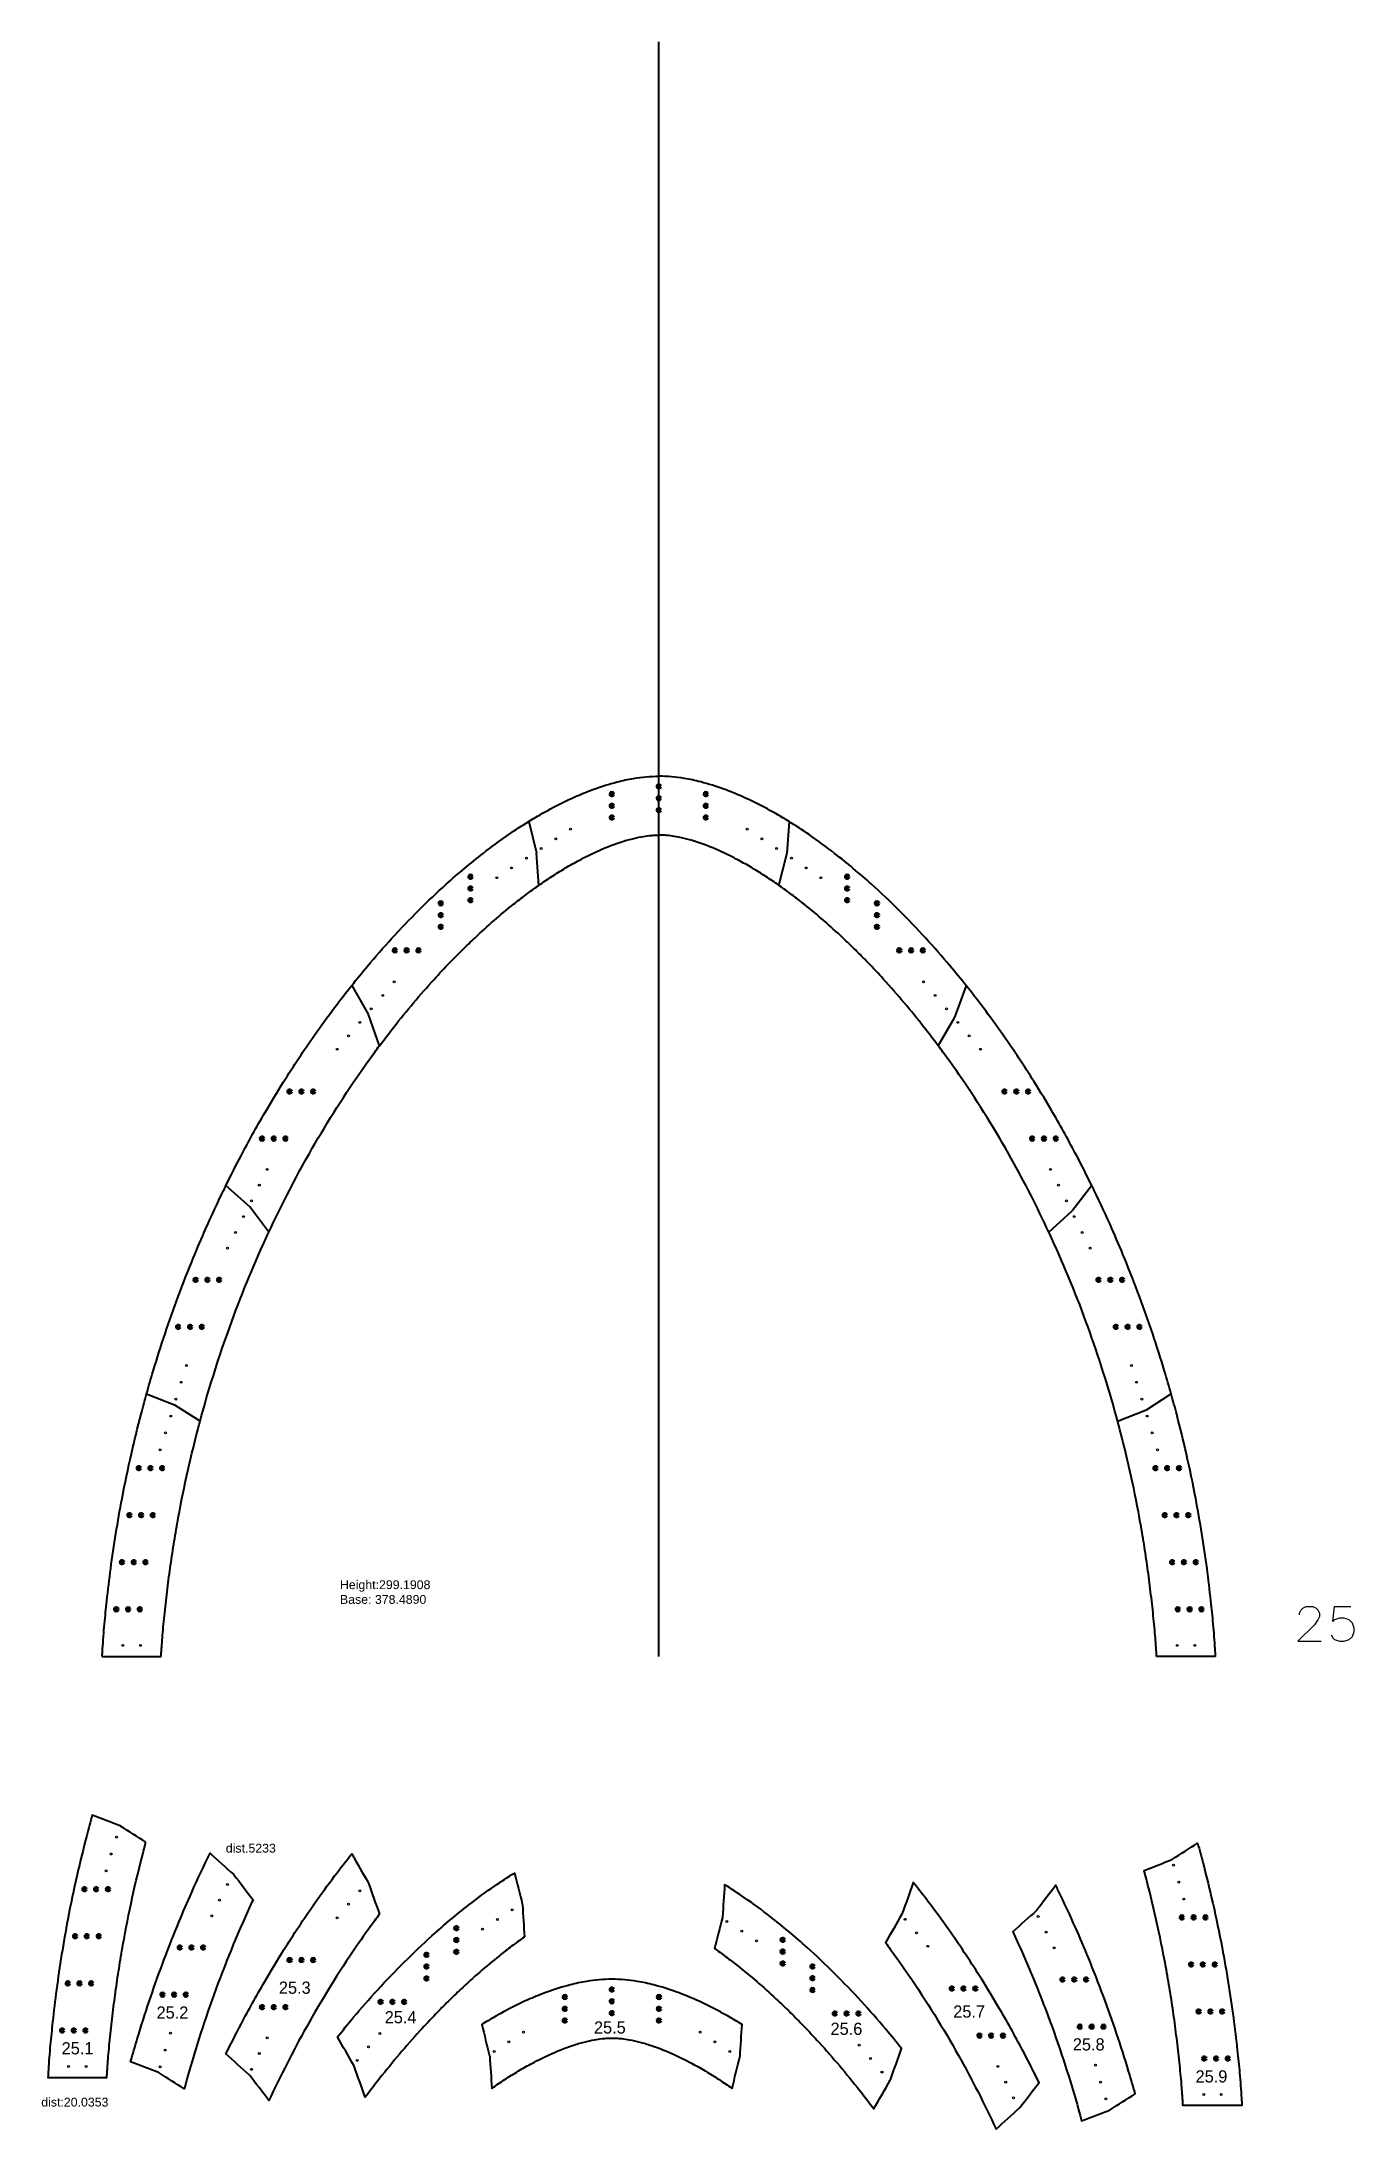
# Model space of a CAD drawing. Header units: inches. Extents: x 44 to 491, y 64 to 774.
import ezdxf

# ---------------------------------------------------------------- set-up
doc = ezdxf.new("R2010")
doc.units = ezdxf.units.IN
doc.header["$MEASUREMENT"] = 0
doc.header["$PDMODE"] = 32
doc.header["$PDSIZE"] = 1
for name, color, linetype, lineweight in [('Annotation', 7, 'Continuous', 9), ('Drilling', 3, 'Continuous', 13), ('Engrave', 4, 'Continuous', 50)]:
    doc.layers.add(name, color=color, linetype=linetype, lineweight=lineweight)
doc.styles.get("Standard").update_dxf_attribs({"font": 'Arial.ttf'})
doc.styles.add('Tw Cen MT', font='')
doc.styles.get('Tw Cen MT').set_extended_font_data('Tw Cen MT')

# ---------------------------------------------------------------- blocks, each defined once
blk = doc.blocks.new('*U187')
at = {"layer": 'Engrave'}
blk.add_point((0, 0), dxfattribs=at)
blk = doc.blocks.new('*U188')
at = {"layer": 'Engrave', "color": 0, "linetype": 'ByBlock', "lineweight": -2, "transparency": 16777216}
for p in [(0, 0), (4, 0), (8, 0)]:
    blk.add_blockref('*U187', p, dxfattribs=at)
blk = doc.blocks.new('*U189')
at = {"layer": 'Engrave'}
blk.add_point((0, 0), dxfattribs=at)
blk = doc.blocks.new('*U190')
at = {"layer": 'Engrave', "color": 0, "linetype": 'ByBlock', "lineweight": -2, "transparency": 16777216}
for p in [(0, 0), (4, 0), (8, 0)]:
    blk.add_blockref('*U189', p, dxfattribs=at)
blk = doc.blocks.new('*U191')
at = {"layer": 'Engrave'}
blk.add_point((0, 0), dxfattribs=at)
blk = doc.blocks.new('*U192')
at = {"layer": 'Engrave', "color": 0, "linetype": 'ByBlock', "lineweight": -2, "transparency": 16777216}
for p in [(0, 0), (4, 0), (8, 0)]:
    blk.add_blockref('*U191', p, dxfattribs=at)
blk = doc.blocks.new('*U193')
at = {"layer": 'Engrave'}
blk.add_point((0, 0), dxfattribs=at)
blk = doc.blocks.new('*U194')
at = {"layer": 'Engrave', "color": 0, "linetype": 'ByBlock', "lineweight": -2, "transparency": 16777216}
for p in [(0, 0), (4, 0), (8, 0)]:
    blk.add_blockref('*U193', p, dxfattribs=at)
blk = doc.blocks.new('*U195')
at = {"layer": 'Engrave'}
blk.add_point((0, 0), dxfattribs=at)
blk = doc.blocks.new('*U196')
at = {"layer": 'Engrave', "color": 0, "linetype": 'ByBlock', "lineweight": -2, "transparency": 16777216}
for p in [(0, 0), (4, 0), (8, 0)]:
    blk.add_blockref('*U195', p, dxfattribs=at)
blk = doc.blocks.new('*U197')
at = {"layer": 'Engrave'}
blk.add_point((0, 0), dxfattribs=at)
blk = doc.blocks.new('*U198')
at = {"layer": 'Engrave', "color": 0, "linetype": 'ByBlock', "lineweight": -2, "transparency": 16777216}
for p in [(0, 0), (4, 0), (8, 0)]:
    blk.add_blockref('*U197', p, dxfattribs=at)
blk = doc.blocks.new('*U199')
at = {"layer": 'Engrave'}
blk.add_point((0, 0), dxfattribs=at)
blk = doc.blocks.new('*U200')
at = {"layer": 'Engrave', "color": 0, "linetype": 'ByBlock', "lineweight": -2, "transparency": 16777216}
for p in [(0, 0), (4, 0), (8, 0)]:
    blk.add_blockref('*U199', p, dxfattribs=at)
blk = doc.blocks.new('*U201')
at = {"layer": 'Engrave'}
blk.add_point((0, 0), dxfattribs=at)
blk = doc.blocks.new('*U202')
at = {"layer": 'Engrave', "color": 0, "linetype": 'ByBlock', "lineweight": -2, "transparency": 16777216}
for p in [(0, 0), (4, 0), (8, 0)]:
    blk.add_blockref('*U201', p, dxfattribs=at)
blk = doc.blocks.new('*U203')
at = {"layer": 'Engrave'}
blk.add_point((0, 0), dxfattribs=at)
blk = doc.blocks.new('*U204')
at = {"layer": 'Engrave', "color": 0, "linetype": 'ByBlock', "lineweight": -2, "transparency": 16777216}
for p in [(0, 0), (4, 0), (8, 0)]:
    blk.add_blockref('*U203', p, dxfattribs=at)
blk = doc.blocks.new('*U205')
at = {"layer": 'Engrave'}
blk.add_point((0, 0), dxfattribs=at)
blk = doc.blocks.new('*U206')
at = {"layer": 'Engrave', "color": 0, "linetype": 'ByBlock', "lineweight": -2, "transparency": 16777216}
for p in [(0, 0), (4, 0), (8, 0)]:
    blk.add_blockref('*U205', p, dxfattribs=at)
blk = doc.blocks.new('*U207')
at = {"layer": 'Engrave'}
blk.add_point((0, 0), dxfattribs=at)
blk = doc.blocks.new('*U208')
at = {"layer": 'Engrave', "color": 0, "linetype": 'ByBlock', "lineweight": -2, "transparency": 16777216}
for p in [(0, 0), (4, 0), (8, 0)]:
    blk.add_blockref('*U207', p, dxfattribs=at)
blk = doc.blocks.new('*U209')
at = {"layer": 'Engrave'}
blk.add_point((0, 0), dxfattribs=at)
blk = doc.blocks.new('*U210')
at = {"layer": 'Engrave', "color": 0, "linetype": 'ByBlock', "lineweight": -2, "transparency": 16777216}
for p in [(0, 0), (4, 0), (8, 0)]:
    blk.add_blockref('*U209', p, dxfattribs=at)
blk = doc.blocks.new('*U211')
at = {"layer": 'Engrave'}
blk.add_point((0, 0), dxfattribs=at)
blk = doc.blocks.new('*U212')
at = {"layer": 'Engrave', "color": 0, "linetype": 'ByBlock', "lineweight": -2, "transparency": 16777216}
for p in [(0, 0), (4, 0), (8, 0)]:
    blk.add_blockref('*U211', p, dxfattribs=at)
blk = doc.blocks.new('*U213')
at = {"layer": 'Engrave'}
blk.add_point((0, 0), dxfattribs=at)
blk = doc.blocks.new('*U214')
at = {"layer": 'Engrave', "color": 0, "linetype": 'ByBlock', "lineweight": -2, "transparency": 16777216}
for p in [(0, 0), (4, 0), (8, 0)]:
    blk.add_blockref('*U213', p, dxfattribs=at)
blk = doc.blocks.new('*U215')
at = {"layer": 'Engrave'}
blk.add_point((0, 0), dxfattribs=at)
blk = doc.blocks.new('*U216')
at = {"layer": 'Engrave', "color": 0, "linetype": 'ByBlock', "lineweight": -2, "transparency": 16777216}
for p in [(0, 0), (4, 0), (8, 0)]:
    blk.add_blockref('*U215', p, dxfattribs=at)
blk = doc.blocks.new('*U217')
at = {"layer": 'Engrave'}
blk.add_point((0, 0), dxfattribs=at)
blk = doc.blocks.new('*U218')
at = {"layer": 'Engrave', "color": 0, "linetype": 'ByBlock', "lineweight": -2, "transparency": 16777216}
for p in [(0, 0), (4, 0), (8, 0)]:
    blk.add_blockref('*U217', p, dxfattribs=at)
blk = doc.blocks.new('*U219')
at = {"layer": 'Engrave'}
blk.add_point((0, 0), dxfattribs=at)
blk = doc.blocks.new('*U220')
at = {"layer": 'Engrave', "color": 0, "linetype": 'ByBlock', "lineweight": -2, "transparency": 16777216}
for p in [(0, 0), (4, 0), (8, 0)]:
    blk.add_blockref('*U219', p, dxfattribs=at)
blk = doc.blocks.new('*U221')
at = {"layer": 'Engrave'}
blk.add_point((0, 0), dxfattribs=at)
blk = doc.blocks.new('*U222')
at = {"layer": 'Engrave', "color": 0, "linetype": 'ByBlock', "lineweight": -2, "transparency": 16777216}
for p in [(0, 0), (4, 0), (8, 0)]:
    blk.add_blockref('*U221', p, dxfattribs=at)
blk = doc.blocks.new('*U223')
at = {"layer": 'Engrave'}
blk.add_point((0, 0), dxfattribs=at)
blk = doc.blocks.new('*U224')
at = {"layer": 'Engrave', "color": 0, "linetype": 'ByBlock', "lineweight": -2, "transparency": 16777216}
for p in [(0, 0), (4, 0), (8, 0)]:
    blk.add_blockref('*U223', p, dxfattribs=at)
blk = doc.blocks.new('*U225')
at = {"layer": 'Engrave'}
blk.add_point((0, 0), dxfattribs=at)
blk = doc.blocks.new('*U226')
at = {"layer": 'Engrave', "color": 0, "linetype": 'ByBlock', "lineweight": -2, "transparency": 16777216}
for p in [(0, 0), (4, 0), (8, 0)]:
    blk.add_blockref('*U225', p, dxfattribs=at)
blk = doc.blocks.new('*U227')
at = {"layer": 'Engrave'}
blk.add_point((0, 0), dxfattribs=at)
blk = doc.blocks.new('*U228')
at = {"layer": 'Engrave', "color": 0, "linetype": 'ByBlock', "lineweight": -2, "transparency": 16777216}
for p in [(0, 0), (4, 0), (8, 0)]:
    blk.add_blockref('*U227', p, dxfattribs=at)
blk = doc.blocks.new('*U229')
at = {"layer": 'Engrave'}
blk.add_point((0, 0), dxfattribs=at)
blk = doc.blocks.new('*U230')
at = {"layer": 'Engrave', "color": 0, "linetype": 'ByBlock', "lineweight": -2, "transparency": 16777216}
for p in [(0, 0), (4, 0), (8, 0)]:
    blk.add_blockref('*U229', p, dxfattribs=at)
blk = doc.blocks.new('*U231')
at = {"layer": 'Engrave'}
blk.add_point((0, 0), dxfattribs=at)
blk = doc.blocks.new('*U232')
at = {"layer": 'Engrave', "color": 0, "linetype": 'ByBlock', "lineweight": -2, "transparency": 16777216}
for p in [(0, 0), (4, 0), (8, 0)]:
    blk.add_blockref('*U231', p, dxfattribs=at)
blk = doc.blocks.new('*U233')
at = {"layer": 'Engrave'}
blk.add_point((0, 0), dxfattribs=at)
blk = doc.blocks.new('*U234')
at = {"layer": 'Engrave', "color": 0, "linetype": 'ByBlock', "lineweight": -2, "transparency": 16777216}
for p in [(0, 0), (4, 0), (8, 0)]:
    blk.add_blockref('*U233', p, dxfattribs=at)
blk = doc.blocks.new('*U235')
at = {"layer": 'Engrave'}
blk.add_point((0, 0), dxfattribs=at)
blk = doc.blocks.new('*U236')
at = {"layer": 'Engrave', "color": 0, "linetype": 'ByBlock', "lineweight": -2, "transparency": 16777216}
for p in [(0, 0), (4, 0), (8, 0)]:
    blk.add_blockref('*U235', p, dxfattribs=at)
blk = doc.blocks.new('*U237')
at = {"layer": 'Engrave'}
blk.add_point((0, 0), dxfattribs=at)
blk = doc.blocks.new('*U238')
at = {"layer": 'Engrave', "color": 0, "linetype": 'ByBlock', "lineweight": -2, "transparency": 16777216}
for p in [(0, 0), (4, 0), (8, 0)]:
    blk.add_blockref('*U237', p, dxfattribs=at)
blk = doc.blocks.new('*U239')
at = {"layer": 'Engrave'}
blk.add_point((0, 0), dxfattribs=at)
blk = doc.blocks.new('*U240')
at = {"layer": 'Engrave', "color": 0, "linetype": 'ByBlock', "lineweight": -2, "transparency": 16777216}
for p in [(0, 0), (4, 0), (8, 0)]:
    blk.add_blockref('*U239', p, dxfattribs=at)
blk = doc.blocks.new('*U241')
at = {"layer": 'Engrave'}
blk.add_point((0, 0), dxfattribs=at)
blk = doc.blocks.new('*U242')
at = {"layer": 'Engrave', "color": 0, "linetype": 'ByBlock', "lineweight": -2, "transparency": 16777216}
for p in [(0, 0), (4, 0), (8, 0)]:
    blk.add_blockref('*U241', p, dxfattribs=at)
blk = doc.blocks.new('*U243')
at = {"layer": 'Engrave'}
blk.add_point((0, 0), dxfattribs=at)
blk = doc.blocks.new('*U244')
at = {"layer": 'Engrave', "color": 0, "linetype": 'ByBlock', "lineweight": -2, "transparency": 16777216}
for p in [(0, 0), (4, 0), (8, 0)]:
    blk.add_blockref('*U243', p, dxfattribs=at)
blk = doc.blocks.new('*U245')
at = {"layer": 'Engrave'}
blk.add_point((0, 0), dxfattribs=at)
blk = doc.blocks.new('*U246')
at = {"layer": 'Engrave', "color": 0, "linetype": 'ByBlock', "lineweight": -2, "transparency": 16777216}
for p in [(0, 0), (4, 0), (8, 0)]:
    blk.add_blockref('*U245', p, dxfattribs=at)
blk = doc.blocks.new('*U247')
at = {"layer": 'Engrave'}
blk.add_point((0, 0), dxfattribs=at)
blk = doc.blocks.new('*U248')
at = {"layer": 'Engrave', "color": 0, "linetype": 'ByBlock', "lineweight": -2, "transparency": 16777216}
for p in [(0, 0), (4, 0), (8, 0)]:
    blk.add_blockref('*U247', p, dxfattribs=at)
blk = doc.blocks.new('*U249')
at = {"layer": 'Engrave'}
blk.add_point((0, 0), dxfattribs=at)
blk = doc.blocks.new('*U250')
at = {"layer": 'Engrave', "color": 0, "linetype": 'ByBlock', "lineweight": -2, "transparency": 16777216}
for p in [(0, 0), (4, 0), (8, 0)]:
    blk.add_blockref('*U249', p, dxfattribs=at)
blk = doc.blocks.new('*U251')
at = {"layer": 'Engrave'}
blk.add_point((0, 0), dxfattribs=at)
blk = doc.blocks.new('*U252')
at = {"layer": 'Engrave', "color": 0, "linetype": 'ByBlock', "lineweight": -2, "transparency": 16777216}
for p in [(0, 0), (4, 0), (8, 0)]:
    blk.add_blockref('*U251', p, dxfattribs=at)
blk = doc.blocks.new('*U253')
at = {"layer": 'Engrave'}
blk.add_point((0, 0), dxfattribs=at)
blk = doc.blocks.new('*U254')
at = {"layer": 'Engrave', "color": 0, "linetype": 'ByBlock', "lineweight": -2, "transparency": 16777216}
for p in [(0, 0), (4, 0), (8, 0)]:
    blk.add_blockref('*U253', p, dxfattribs=at)
blk = doc.blocks.new('*U255')
at = {"layer": 'Engrave'}
blk.add_point((0, 0), dxfattribs=at)
blk = doc.blocks.new('*U256')
at = {"layer": 'Engrave', "color": 0, "linetype": 'ByBlock', "lineweight": -2, "transparency": 16777216}
for p in [(0, 0), (4, 0), (8, 0)]:
    blk.add_blockref('*U255', p, dxfattribs=at)
blk = doc.blocks.new('*U257')
at = {"layer": 'Engrave'}
blk.add_point((0, 0), dxfattribs=at)
blk = doc.blocks.new('*U258')
at = {"layer": 'Engrave', "color": 0, "linetype": 'ByBlock', "lineweight": -2, "transparency": 16777216}
for p in [(0, 0), (4, 0), (8, 0)]:
    blk.add_blockref('*U257', p, dxfattribs=at)
blk = doc.blocks.new('*U259')
at = {"layer": 'Engrave'}
blk.add_point((0, 0), dxfattribs=at)
blk = doc.blocks.new('*U260')
at = {"layer": 'Engrave', "color": 0, "linetype": 'ByBlock', "lineweight": -2, "transparency": 16777216}
for p in [(0, 0), (4, 0), (8, 0)]:
    blk.add_blockref('*U259', p, dxfattribs=at)
blk = doc.blocks.new('*U261')
at = {"layer": 'Engrave'}
blk.add_point((0, 0), dxfattribs=at)
blk = doc.blocks.new('*U262')
at = {"layer": 'Engrave', "color": 0, "linetype": 'ByBlock', "lineweight": -2, "transparency": 16777216}
for p in [(0, 0), (4, 0), (8, 0)]:
    blk.add_blockref('*U261', p, dxfattribs=at)
blk = doc.blocks.new('*U263')
at = {"layer": 'Engrave'}
blk.add_point((0, 0), dxfattribs=at)
blk = doc.blocks.new('*U264')
at = {"layer": 'Engrave', "color": 0, "linetype": 'ByBlock', "lineweight": -2, "transparency": 16777216}
for p in [(0, 0), (4, 0), (8, 0)]:
    blk.add_blockref('*U263', p, dxfattribs=at)
blk = doc.blocks.new('*U265')
at = {"layer": 'Engrave'}
blk.add_point((0, 0), dxfattribs=at)
blk = doc.blocks.new('*U266')
at = {"layer": 'Engrave', "color": 0, "linetype": 'ByBlock', "lineweight": -2, "transparency": 16777216}
for p in [(0, 0), (4, 0), (8, 0)]:
    blk.add_blockref('*U265', p, dxfattribs=at)
blk = doc.blocks.new('*U267')
at = {"layer": 'Engrave'}
blk.add_point((0, 0), dxfattribs=at)
blk = doc.blocks.new('*U268')
at = {"layer": 'Engrave', "color": 0, "linetype": 'ByBlock', "lineweight": -2, "transparency": 16777216}
for p in [(0, 0), (4, 0), (8, 0)]:
    blk.add_blockref('*U267', p, dxfattribs=at)
blk = doc.blocks.new('*U269')
at = {"layer": 'Engrave'}
blk.add_point((0, 0), dxfattribs=at)
blk = doc.blocks.new('*U270')
at = {"layer": 'Engrave', "color": 0, "linetype": 'ByBlock', "lineweight": -2, "transparency": 16777216}
for p in [(0, 0), (4, 0), (8, 0)]:
    blk.add_blockref('*U269', p, dxfattribs=at)
blk = doc.blocks.new('*U271')
at = {"layer": 'Engrave'}
blk.add_point((0, 0), dxfattribs=at)
blk = doc.blocks.new('*U272')
at = {"layer": 'Engrave', "color": 0, "linetype": 'ByBlock', "lineweight": -2, "transparency": 16777216}
for p in [(0, 0), (4, 0), (8, 0)]:
    blk.add_blockref('*U271', p, dxfattribs=at)
blk = doc.blocks.new('*U273')
at = {"layer": 'Engrave'}
blk.add_point((0, 0), dxfattribs=at)
blk = doc.blocks.new('*U274')
at = {"layer": 'Engrave', "color": 0, "linetype": 'ByBlock', "lineweight": -2, "transparency": 16777216}
for p in [(0, 0), (4, 0), (8, 0)]:
    blk.add_blockref('*U273', p, dxfattribs=at)
blk = doc.blocks.new('*U275')
at = {"layer": 'Engrave'}
blk.add_point((0, 0), dxfattribs=at)
blk = doc.blocks.new('*U276')
at = {"layer": 'Engrave', "color": 0, "linetype": 'ByBlock', "lineweight": -2, "transparency": 16777216}
for p in [(0, 0), (4, 0), (8, 0)]:
    blk.add_blockref('*U275', p, dxfattribs=at)
blk = doc.blocks.new('*U277')
at = {"layer": 'Engrave'}
blk.add_point((0, 0), dxfattribs=at)
blk = doc.blocks.new('*U278')
at = {"layer": 'Engrave', "color": 0, "linetype": 'ByBlock', "lineweight": -2, "transparency": 16777216}
for p in [(0, 0), (4, 0), (8, 0)]:
    blk.add_blockref('*U277', p, dxfattribs=at)
blk = doc.blocks.new('*U279')
at = {"layer": 'Engrave'}
blk.add_point((0, 0), dxfattribs=at)
blk = doc.blocks.new('*U280')
at = {"layer": 'Engrave', "color": 0, "linetype": 'ByBlock', "lineweight": -2, "transparency": 16777216}
for p in [(0, 0), (4, 0), (8, 0)]:
    blk.add_blockref('*U279', p, dxfattribs=at)
blk = doc.blocks.new('*U281')
at = {"layer": 'Engrave'}
blk.add_point((0, 0), dxfattribs=at)
blk = doc.blocks.new('*U282')
at = {"layer": 'Engrave', "color": 0, "linetype": 'ByBlock', "lineweight": -2, "transparency": 16777216}
for p in [(0, 0), (4, 0), (8, 0)]:
    blk.add_blockref('*U281', p, dxfattribs=at)
blk = doc.blocks.new('*U283')
at = {"layer": 'Engrave'}
blk.add_point((0, 0), dxfattribs=at)
blk = doc.blocks.new('*U284')
at = {"layer": 'Engrave', "color": 0, "linetype": 'ByBlock', "lineweight": -2, "transparency": 16777216}
for p in [(0, 0), (4, 0), (8, 0)]:
    blk.add_blockref('*U283', p, dxfattribs=at)
blk = doc.blocks.new('*U285')
at = {"layer": 'Engrave'}
blk.add_point((0, 0), dxfattribs=at)
blk = doc.blocks.new('*U286')
at = {"layer": 'Engrave', "color": 0, "linetype": 'ByBlock', "lineweight": -2, "transparency": 16777216}
for p in [(0, 0), (4, 0), (8, 0)]:
    blk.add_blockref('*U285', p, dxfattribs=at)

msp = doc.modelspace()

# ---------------------------------------------------------------- linework, layer by layer
for p, q in [((254.24, 225.18), (254.24, 774.05)), ((209.98, 508.98), (212.66, 498.38)), ((298.5, 508.98), (297.78, 498.06)), ((212.66, 498.38), (212.69, 498.2)), ((213.41, 487.28), (212.69, 498.2)), ((295.07, 487.28), (297.75, 497.88)), ((297.75, 497.88), (297.78, 498.06)), ((149.83, 453.25), (155.41, 443.5)), ((358.66, 453.25), (354.88, 442.67)), ((155.49, 443.34), (155.41, 443.5)), ((159.27, 432.76), (155.49, 443.34)), ((349.21, 432.76), (354.8, 442.5)), ((354.8, 442.5), (354.88, 442.67)), ((107.07, 385.24), (115.04, 378.08)), ((401.41, 385.24), (394.9, 376.73)), ((115.04, 378.08), (115.17, 377.94)), ((121.68, 369.43), (115.17, 377.94)), ((386.8, 369.43), (394.78, 376.59)), ((394.78, 376.59), (394.9, 376.73)), ((80.08, 314.38), (89.55, 310.68)), ((428.4, 314.38), (419.84, 308.91)), ((89.55, 310.68), (89.72, 310.59)), ((98.28, 305.11), (89.72, 310.59)), ((410.2, 305.11), (419.66, 308.82)), ((419.66, 308.82), (419.84, 308.91)), ((65, 225.18), (85.03, 225.18)), ((443.48, 225.18), (423.45, 225.18))]:
    msp.add_line(p, q)
for points, knots in [([(209.98, 508.98), (210.69, 509.42), (215.98, 512.63), (223.31, 516.5), (232.76, 520.31), (239.18, 522.34), (245.15, 523.61), (249.91, 524.23), (252.79, 524.36), (254.24, 524.37)], [519.91667, 519.91667, 519.91667, 519.91667, 523.873694, 549.246487, 559.034029, 572.062152, 581.090749, 587.900003, 594.748151, 594.748151, 594.748151, 594.748151]), ([(298.5, 508.98), (297.79, 509.42), (292.5, 512.63), (285.17, 516.5), (275.72, 520.31), (269.3, 522.34), (263.33, 523.61), (258.57, 524.23), (255.69, 524.36), (254.24, 524.37)], [519.91667, 519.91667, 519.91667, 519.91667, 523.873694, 549.246487, 559.034029, 572.062152, 581.090749, 587.900003, 594.748151, 594.748151, 594.748151, 594.748151]), ([(149.83, 453.25), (151.59, 455.46), (156.05, 460.89), (163.57, 469.51), (172.49, 478.8), (182.74, 488.56), (192.95, 497.12), (202.41, 504.1), (207.68, 507.55), (209.98, 508.98)], [389.903449, 389.903449, 389.903449, 389.903449, 403.301109, 423.177635, 444.067615, 464.266937, 490.120354, 507.113354, 519.91667, 519.91667, 519.91667, 519.91667]), ([(213.41, 487.28), (214.88, 488.31), (216.35, 489.31), (219.37, 491.28), (220.93, 492.25), (224.07, 494.11), (225.64, 495), (229.11, 496.87), (231.01, 497.82), (235.57, 499.91), (238.24, 500.98), (242.17, 502.29), (243.48, 502.68), (245.99, 503.33), (247.18, 503.59), (249.22, 503.96), (250.08, 504.08), (251.51, 504.24), (252.09, 504.29), (253.19, 504.35), (253.72, 504.36), (254.24, 504.37)], [504.654717, 504.654717, 504.654717, 504.654717, 514.217583, 514.217583, 524.148331, 524.148331, 534.07908, 534.07908, 546.096146, 546.096146, 562.98018, 562.98018, 571.644046, 571.644046, 579.782203, 579.782203, 586.012206, 586.012206, 590.505047, 590.505047, 594.667266, 594.667266, 594.667266, 594.667266]), ([(295.07, 487.28), (293.6, 488.31), (292.13, 489.31), (289.11, 491.28), (287.55, 492.25), (284.41, 494.11), (282.84, 495), (279.37, 496.87), (277.47, 497.82), (272.91, 499.91), (270.24, 500.98), (266.31, 502.29), (265, 502.68), (262.49, 503.33), (261.3, 503.59), (259.26, 503.96), (258.4, 504.08), (256.97, 504.24), (256.39, 504.29), (255.29, 504.35), (254.76, 504.36), (254.24, 504.37)], [504.654717, 504.654717, 504.654717, 504.654717, 514.217583, 514.217583, 524.148331, 524.148331, 534.07908, 534.07908, 546.096146, 546.096146, 562.98018, 562.98018, 571.644046, 571.644046, 579.782203, 579.782203, 586.012206, 586.012206, 590.505047, 590.505047, 594.667266, 594.667266, 594.667266, 594.667266]), ([(358.66, 453.25), (356.89, 455.46), (352.43, 460.89), (344.91, 469.51), (335.99, 478.8), (325.74, 488.56), (315.53, 497.12), (306.07, 504.1), (300.8, 507.55), (298.5, 508.98)], [389.903449, 389.903449, 389.903449, 389.903449, 403.301109, 423.177635, 444.067615, 464.266937, 490.120354, 507.113354, 519.91667, 519.91667, 519.91667, 519.91667]), ([(159.27, 432.76), (160.86, 434.89), (162.48, 437), (166.32, 441.88), (168.57, 444.64), (173.15, 450.07), (175.48, 452.73), (179.6, 457.26), (181.4, 459.18), (184.62, 462.5), (186.03, 463.93), (188.87, 466.74), (190.3, 468.12), (193.87, 471.48), (196.01, 473.42), (200.38, 477.21), (202.6, 479.06), (206.24, 481.96), (207.63, 483.04), (210.43, 485.15), (211.84, 486.17), (213.3, 487.21), (213.36, 487.25), (213.41, 487.28)], [372.919995, 372.919995, 372.919995, 372.919995, 386.314517, 386.314517, 404.209422, 404.209422, 422.104327, 422.104327, 435.49629, 435.49629, 445.678235, 445.678235, 455.86018, 455.86018, 470.866106, 470.866106, 485.872031, 485.872031, 495.079433, 495.079433, 504.286835, 504.286835, 504.654717, 504.654717, 504.654717, 504.654717]), ([(349.21, 432.76), (347.62, 434.89), (346, 437), (342.16, 441.88), (339.91, 444.64), (335.33, 450.07), (333, 452.73), (328.88, 457.26), (327.08, 459.18), (323.86, 462.5), (322.45, 463.93), (319.61, 466.74), (318.18, 468.12), (314.61, 471.48), (312.47, 473.42), (308.1, 477.21), (305.88, 479.06), (302.24, 481.96), (300.85, 483.04), (298.05, 485.15), (296.65, 486.17), (295.18, 487.21), (295.12, 487.25), (295.07, 487.28)], [372.919995, 372.919995, 372.919995, 372.919995, 386.314517, 386.314517, 404.209422, 404.209422, 422.104327, 422.104327, 435.49629, 435.49629, 445.678235, 445.678235, 455.86018, 455.86018, 470.866106, 470.866106, 485.872031, 485.872031, 495.079433, 495.079433, 504.286835, 504.286835, 504.654717, 504.654717, 504.654717, 504.654717]), ([(107.07, 385.24), (108.73, 388.62), (112.95, 396.94), (119.47, 408.72), (127.76, 422.43), (135.68, 434.39), (143.54, 445.21), (147.85, 450.78), (149.83, 453.25)], [262.879811, 262.879811, 262.879811, 262.879811, 280.727321, 307.027371, 326.609429, 356.571179, 374.940267, 389.903449, 389.903449, 389.903449, 389.903449]), ([(401.41, 385.24), (399.75, 388.62), (395.53, 396.94), (389.01, 408.72), (380.72, 422.43), (372.8, 434.39), (364.94, 445.21), (360.63, 450.78), (358.66, 453.25)], [262.879811, 262.879811, 262.879811, 262.879811, 280.727321, 307.027371, 326.609429, 356.571179, 374.940267, 389.903449, 389.903449, 389.903449, 389.903449]), ([(121.68, 369.43), (125.63, 377.91), (129.88, 386.23), (139.71, 403.81), (145.4, 413), (153.5, 424.82), (155.57, 427.74), (158.2, 431.33), (158.73, 432.04), (159.27, 432.76)], [250.00555, 250.00555, 250.00555, 250.00555, 296.563949, 296.563949, 350.524707, 350.524707, 368.419612, 368.419612, 372.919995, 372.919995, 372.919995, 372.919995]), ([(386.8, 369.43), (382.86, 377.91), (378.6, 386.23), (368.77, 403.81), (363.09, 413), (354.98, 424.82), (352.91, 427.74), (350.28, 431.33), (349.75, 432.04), (349.21, 432.76)], [250.00555, 250.00555, 250.00555, 250.00555, 296.563949, 296.563949, 350.524707, 350.524707, 368.419612, 368.419612, 372.919995, 372.919995, 372.919995, 372.919995]), ([(80.08, 314.38), (80.81, 316.96), (82.8, 323.82), (86.32, 334.89), (90.86, 347.73), (95.53, 359.66), (100.64, 371.66), (104.43, 379.84), (106.78, 384.66), (107.07, 385.24)], [143.055876, 143.055876, 143.055876, 143.055876, 155.730949, 176.842383, 198.093082, 220.183946, 237.501073, 259.831389, 262.879811, 262.879811, 262.879811, 262.879811]), ([(428.4, 314.38), (427.67, 316.96), (425.68, 323.82), (422.16, 334.89), (417.62, 347.73), (412.95, 359.66), (407.84, 371.66), (404.05, 379.84), (401.7, 384.66), (401.41, 385.24)], [143.055876, 143.055876, 143.055876, 143.055876, 155.730949, 176.842383, 198.093082, 220.183946, 237.501073, 259.831389, 262.879811, 262.879811, 262.879811, 262.879811]), ([(98.28, 305.11), (101.01, 315.27), (104.14, 325.31), (111.3, 345.43), (115.35, 355.5), (120.43, 366.74), (121.05, 368.09), (121.68, 369.43)], [136.402473, 136.402473, 136.402473, 136.402473, 188.642435, 188.642435, 242.603192, 242.603192, 250.00555, 250.00555, 250.00555, 250.00555]), ([(410.2, 305.11), (407.47, 315.27), (404.34, 325.31), (397.18, 345.43), (393.13, 355.5), (388.05, 366.74), (387.43, 368.09), (386.8, 369.43)], [136.402473, 136.402473, 136.402473, 136.402473, 188.642435, 188.642435, 242.603192, 242.603192, 250.00555, 250.00555, 250.00555, 250.00555]), ([(65, 225.18), (65.05, 226.02), (65.26, 229.7), (65.74, 235.99), (66.68, 245.1), (67.89, 255.35), (69.61, 266.98), (71.89, 280), (74.72, 293.52), (77.61, 305.33), (79.44, 312.09), (80.08, 314.38)], [0, 0, 0, 0, 3.985171, 17.493888, 29.854431, 47.358353, 66.354137, 85.498663, 109.918557, 131.753515, 143.055876, 143.055876, 143.055876, 143.055876]), ([(443.48, 225.18), (443.44, 226.02), (443.22, 229.7), (442.74, 235.99), (441.8, 245.1), (440.59, 255.35), (438.87, 266.98), (436.59, 280), (433.76, 293.52), (430.87, 305.33), (429.04, 312.09), (428.4, 314.38)], [0, 0, 0, 0, 3.985171, 17.493888, 29.854431, 47.358353, 66.354137, 85.498663, 109.918557, 131.753515, 143.055876, 143.055876, 143.055876, 143.055876]), ([(85.03, 225.18), (85.05, 225.43), (85.06, 225.69), (85.11, 226.48), (85.14, 227), (85.21, 228.06), (85.25, 228.58), (85.36, 230.16), (85.44, 231.21), (85.63, 233.53), (85.75, 234.8), (85.99, 237.36), (86.12, 238.66), (86.41, 241.32), (86.56, 242.7), (86.87, 245.43), (87.03, 246.79), (87.52, 250.86), (87.88, 253.54), (88.64, 258.91), (89.05, 261.59), (89.92, 266.96), (90.39, 269.64), (91.85, 277.66), (92.93, 282.99), (95.31, 293.59), (96.61, 298.86), (98.1, 304.44), (98.19, 304.78), (98.28, 305.11)], [1.892362, 1.892362, 1.892362, 1.892362, 3.147237, 3.147237, 5.809906, 5.809906, 8.472575, 8.472575, 13.797912, 13.797912, 20.279037, 20.279037, 26.760163, 26.760163, 33.505257, 33.505257, 40.250352, 40.250352, 53.740541, 53.740541, 67.230731, 67.230731, 80.72092, 80.72092, 107.701299, 107.701299, 134.681677, 134.681677, 136.402473, 136.402473, 136.402473, 136.402473]), ([(423.45, 225.18), (423.43, 225.43), (423.42, 225.69), (423.37, 226.48), (423.34, 227), (423.27, 228.06), (423.23, 228.58), (423.12, 230.16), (423.04, 231.21), (422.85, 233.53), (422.73, 234.8), (422.49, 237.36), (422.36, 238.66), (422.07, 241.32), (421.92, 242.7), (421.61, 245.43), (421.45, 246.79), (420.96, 250.86), (420.61, 253.54), (419.84, 258.91), (419.43, 261.59), (418.56, 266.96), (418.1, 269.64), (416.63, 277.66), (415.55, 282.99), (413.17, 293.59), (411.87, 298.86), (410.38, 304.44), (410.29, 304.78), (410.2, 305.11)], [1.892362, 1.892362, 1.892362, 1.892362, 3.147237, 3.147237, 5.809906, 5.809906, 8.472575, 8.472575, 13.797912, 13.797912, 20.279037, 20.279037, 26.760163, 26.760163, 33.505257, 33.505257, 40.250352, 40.250352, 53.740541, 53.740541, 67.230731, 67.230731, 80.72092, 80.72092, 107.701299, 107.701299, 134.681677, 134.681677, 136.402473, 136.402473, 136.402473, 136.402473]), ([(79.84, 161.97), (79.74, 161.63), (79.66, 161.3), (78.17, 155.72), (76.87, 150.44), (74.49, 139.84), (73.41, 134.51), (71.94, 126.49), (71.48, 123.82), (70.61, 118.45), (70.2, 115.76), (69.43, 110.39), (69.08, 107.71), (68.59, 103.65), (68.43, 102.28), (68.12, 99.55), (67.96, 98.17), (67.68, 95.51), (67.55, 94.21), (67.3, 91.65), (67.19, 90.39), (67, 88.07), (66.92, 87.02), (66.81, 85.44), (66.77, 84.91), (66.7, 83.85), (66.67, 83.33), (66.62, 82.54), (66.6, 82.29), (66.59, 82.03), (59.91, 82.03), (53.23, 82.03), (46.55, 82.03), (46.6, 82.87), (46.82, 86.56), (47.29, 92.84), (48.24, 101.96), (49.45, 112.21), (51.17, 123.83), (53.45, 136.85), (56.27, 150.37), (59.17, 162.18), (61, 168.94), (61.64, 171.24), (64.8, 170), (67.95, 168.77), (71.1, 167.53), (71.16, 167.5), (71.22, 167.47), (71.28, 167.44), (74.13, 165.62), (76.98, 163.79), (79.84, 161.97)], [0, 0, 0, 0, 1.720796, 1.720796, 28.701175, 28.701175, 55.681553, 55.681553, 69.171743, 69.171743, 82.661932, 82.661932, 96.152121, 96.152121, 102.897216, 102.897216, 109.642311, 109.642311, 116.123436, 116.123436, 122.604562, 122.604562, 127.929899, 127.929899, 130.592567, 130.592567, 133.255236, 133.255236, 134.510111, 134.510111, 134.510111, 135.510111, 135.510111, 135.510111, 139.495282, 153.003999, 165.364542, 182.868464, 201.864248, 221.008774, 245.428668, 267.263626, 278.565987, 278.565987, 278.565987, 279.565987, 279.565987, 279.565987, 280.565987, 280.565987, 280.565987, 281.565987, 281.565987, 281.565987, 281.565987]), ([(84.14, 83.7), (84.2, 83.67), (84.26, 83.64), (84.32, 83.61), (87.17, 81.78), (90.02, 79.96), (92.88, 78.13), (95.61, 88.28), (98.74, 98.32), (105.9, 118.45), (109.95, 128.52), (115.03, 139.75), (115.65, 141.1), (116.28, 142.45), (114.11, 145.29), (111.94, 148.12), (109.77, 150.96), (109.72, 151), (109.68, 151.05), (109.64, 151.1), (106.98, 153.48), (104.32, 155.87), (101.67, 158.25), (101.38, 157.68), (99.03, 152.86), (95.24, 144.67), (90.13, 132.68), (85.46, 120.75), (80.92, 107.91), (77.4, 96.83), (75.41, 89.98), (74.68, 87.4), (77.84, 86.17), (80.99, 84.93), (84.14, 83.7)], [0, 0, 0, 0, 1, 1, 1, 2, 2, 2, 54.239961, 54.239961, 108.200719, 108.200719, 115.603077, 115.603077, 115.603077, 116.603077, 116.603077, 116.603077, 117.603077, 117.603077, 117.603077, 118.603077, 118.603077, 118.603077, 121.651498, 143.981815, 161.298942, 183.389806, 204.640504, 225.751939, 238.427012, 238.427012, 238.427012, 239.427012, 239.427012, 239.427012, 239.427012]), ([(115.17, 82.73), (117.34, 79.89), (119.51, 77.06), (121.68, 74.22), (125.63, 82.69), (129.88, 91.02), (139.71, 108.6), (145.4, 117.78), (153.5, 129.61), (155.57, 132.52), (158.2, 136.11), (158.73, 136.83), (159.27, 137.55), (158.01, 141.07), (156.75, 144.6), (155.49, 148.12), (155.46, 148.18), (155.44, 148.23), (155.41, 148.29), (153.55, 151.53), (151.69, 154.78), (149.83, 158.03), (147.85, 155.56), (143.54, 150), (135.68, 139.18), (127.76, 127.21), (119.47, 113.5), (112.95, 101.72), (108.73, 93.41), (107.07, 90.02), (109.73, 87.64), (112.38, 85.25), (115.04, 82.87), (115.08, 82.82), (115.12, 82.77), (115.17, 82.73)], [0, 0, 0, 0, 1, 1, 1, 47.5584, 47.5584, 101.519157, 101.519157, 119.414062, 119.414062, 123.914445, 123.914445, 123.914445, 124.914445, 124.914445, 124.914445, 125.914445, 125.914445, 125.914445, 126.914445, 126.914445, 126.914445, 141.877627, 160.246714, 190.208465, 209.790522, 236.090573, 253.938083, 253.938083, 253.938083, 254.938083, 254.938083, 254.938083, 255.938083, 255.938083, 255.938083, 255.938083]), ([(419.18, 152.4), (419.27, 152.06), (419.36, 151.73), (420.85, 146.15), (422.14, 140.87), (424.52, 130.27), (425.61, 124.95), (427.07, 116.93), (427.53, 114.25), (428.41, 108.88), (428.82, 106.19), (429.58, 100.82), (429.93, 98.14), (430.43, 94.08), (430.59, 92.72), (430.9, 89.98), (431.05, 88.61), (431.33, 85.94), (431.47, 84.65), (431.71, 82.08), (431.82, 80.82), (432.01, 78.5), (432.09, 77.45), (432.21, 75.87), (432.24, 75.34), (432.31, 74.28), (432.35, 73.76), (432.4, 72.97), (432.41, 72.72), (432.43, 72.46), (439.1, 72.46), (445.78, 72.46), (452.46, 72.46), (452.41, 73.3), (452.19, 76.99), (451.72, 83.28), (450.78, 92.39), (449.56, 102.64), (447.85, 114.27), (445.57, 127.28), (442.74, 140.81), (439.85, 152.61), (438.02, 159.37), (437.37, 161.67), (434.52, 159.84), (431.67, 158.02), (428.82, 156.19), (428.76, 156.16), (428.7, 156.13), (428.64, 156.1), (425.49, 154.87), (422.33, 153.63), (419.18, 152.4)], [0, 0, 0, 0, 1.720796, 1.720796, 28.701175, 28.701175, 55.681553, 55.681553, 69.171743, 69.171743, 82.661932, 82.661932, 96.152121, 96.152121, 102.897216, 102.897216, 109.642311, 109.642311, 116.123436, 116.123436, 122.604562, 122.604562, 127.929899, 127.929899, 130.592567, 130.592567, 133.255236, 133.255236, 134.510111, 134.510111, 134.510111, 135.510111, 135.510111, 135.510111, 139.495282, 153.003999, 165.364542, 182.868464, 201.864248, 221.008774, 245.428668, 267.263626, 278.565987, 278.565987, 278.565987, 279.565987, 279.565987, 279.565987, 280.565987, 280.565987, 280.565987, 281.565987, 281.565987, 281.565987, 281.565987]), ([(150.65, 85.89), (151.91, 82.37), (153.17, 78.84), (154.43, 75.31), (156.02, 77.45), (157.64, 79.55), (161.48, 84.43), (163.73, 87.19), (168.31, 92.62), (170.64, 95.28), (174.76, 99.82), (176.56, 101.73), (179.78, 105.06), (181.19, 106.48), (184.03, 109.29), (185.46, 110.67), (189.03, 114.03), (191.17, 115.98), (195.54, 119.77), (197.76, 121.62), (201.4, 124.51), (202.79, 125.6), (205.59, 127.7), (206.99, 128.73), (208.46, 129.76), (208.52, 129.8), (208.57, 129.84), (208.33, 133.48), (208.09, 137.11), (207.85, 140.75), (207.84, 140.81), (207.83, 140.87), (207.82, 140.93), (206.93, 144.46), (206.03, 148), (205.14, 151.53), (202.84, 150.11), (197.57, 146.66), (188.11, 139.68), (177.9, 131.11), (167.65, 121.36), (158.73, 112.07), (151.21, 103.45), (146.75, 98.01), (144.98, 95.8), (146.85, 92.55), (148.71, 89.3), (150.57, 86.05), (150.6, 86), (150.62, 85.95), (150.65, 85.89)], [0, 0, 0, 0, 1, 1, 1, 14.394522, 14.394522, 32.289427, 32.289427, 50.184332, 50.184332, 63.576295, 63.576295, 73.758241, 73.758241, 83.940186, 83.940186, 98.946111, 98.946111, 113.952036, 113.952036, 123.159438, 123.159438, 132.36684, 132.36684, 132.734722, 132.734722, 132.734722, 133.734722, 133.734722, 133.734722, 134.734722, 134.734722, 134.734722, 135.734722, 135.734722, 135.734722, 148.538038, 165.531039, 191.384456, 211.583778, 232.473757, 252.350284, 265.747944, 265.747944, 265.747944, 266.747944, 266.747944, 266.747944, 267.747944, 267.747944, 267.747944, 267.747944]), ([(336.88, 137.58), (336.9, 137.63), (336.92, 137.69), (336.95, 137.74), (338.21, 141.27), (339.47, 144.79), (340.73, 148.32), (342.7, 145.85), (347.02, 140.29), (354.87, 129.47), (362.8, 117.5), (371.08, 103.79), (377.6, 92.01), (381.83, 83.7), (383.49, 80.31), (381.32, 77.48), (379.15, 74.64), (376.98, 71.8), (376.93, 71.76), (376.89, 71.71), (376.85, 71.67), (374.19, 69.28), (371.54, 66.89), (368.88, 64.51), (364.93, 72.98), (360.68, 81.31), (350.84, 98.88), (345.16, 108.07), (337.05, 119.9), (334.99, 122.81), (332.35, 126.4), (331.82, 127.12), (331.29, 127.83), (333.15, 131.08), (335.01, 134.33), (336.88, 137.58)], [0, 0, 0, 0, 1, 1, 1, 2, 2, 2, 16.963182, 35.33227, 65.29402, 84.876078, 111.176128, 129.023638, 129.023638, 129.023638, 130.023638, 130.023638, 130.023638, 131.023638, 131.023638, 131.023638, 132.023638, 132.023638, 132.023638, 178.582037, 178.582037, 232.542795, 232.542795, 250.4377, 250.4377, 254.938083, 254.938083, 254.938083, 255.938083, 255.938083, 255.938083, 255.938083]), ([(275.85, 136.47), (275.86, 136.53), (275.87, 136.59), (275.88, 136.65), (276.12, 140.29), (276.36, 143.93), (276.6, 147.56), (278.9, 146.14), (284.16, 142.69), (293.63, 135.71), (303.84, 127.15), (314.08, 117.39), (323, 108.1), (330.53, 99.48), (334.98, 94.05), (336.75, 91.83), (335.49, 88.31), (334.23, 84.78), (332.97, 81.25), (332.94, 81.2), (332.92, 81.15), (332.89, 81.09), (331.03, 77.85), (329.17, 74.6), (327.3, 71.35), (325.71, 73.48), (324.1, 75.59), (320.25, 80.47), (318, 83.23), (313.42, 88.66), (311.1, 91.32), (306.97, 95.85), (305.17, 97.76), (301.96, 101.09), (300.55, 102.51), (297.7, 105.33), (296.27, 106.71), (292.7, 110.07), (290.56, 112.01), (286.19, 115.8), (283.97, 117.65), (280.34, 120.55), (278.94, 121.63), (276.14, 123.74), (274.74, 124.76), (273.27, 125.79), (273.22, 125.83), (273.16, 125.87), (274.06, 129.41), (274.95, 132.94), (275.85, 136.47)], [0, 0, 0, 0, 1, 1, 1, 2, 2, 2, 14.803316, 31.796316, 57.649734, 77.849055, 98.739035, 118.615561, 132.013222, 132.013222, 132.013222, 133.013222, 133.013222, 133.013222, 134.013222, 134.013222, 134.013222, 135.013222, 135.013222, 135.013222, 148.407744, 148.407744, 166.302649, 166.302649, 184.197554, 184.197554, 197.589517, 197.589517, 207.771462, 207.771462, 217.953407, 217.953407, 232.959333, 232.959333, 247.965258, 247.965258, 257.17266, 257.17266, 266.380061, 266.380061, 266.747944, 266.747944, 266.747944, 267.747944, 267.747944, 267.747944, 267.747944]), ([(382.53, 138.72), (382.58, 138.76), (382.62, 138.81), (382.66, 138.86), (384.83, 141.69), (387, 144.53), (389.17, 147.37), (389.45, 146.79), (391.8, 141.97), (395.59, 133.79), (400.71, 121.79), (405.38, 109.86), (409.92, 97.02), (413.44, 85.94), (415.43, 79.09), (416.15, 76.51), (413.3, 74.69), (410.45, 72.86), (407.6, 71.03), (407.54, 71), (407.48, 70.97), (407.42, 70.94), (404.27, 69.71), (401.11, 68.48), (397.96, 67.24), (395.22, 77.39), (392.09, 87.44), (384.94, 107.56), (380.88, 117.63), (375.81, 128.86), (375.19, 130.21), (374.56, 131.56), (377.22, 133.95), (379.88, 136.33), (382.53, 138.72)], [0, 0, 0, 0, 1, 1, 1, 2, 2, 2, 5.048421, 27.378738, 44.695865, 66.786729, 88.037428, 109.148862, 121.823935, 121.823935, 121.823935, 122.823935, 122.823935, 122.823935, 123.823935, 123.823935, 123.823935, 124.823935, 124.823935, 124.823935, 177.063896, 177.063896, 231.024654, 231.024654, 238.427012, 238.427012, 238.427012, 239.427012, 239.427012, 239.427012, 239.427012]), ([(196.73, 89.25), (196.72, 89.31), (196.71, 89.37), (196.7, 89.43), (195.81, 92.97), (194.91, 96.5), (194.02, 100.03), (194.73, 100.47), (200.02, 103.69), (207.35, 107.56), (216.8, 111.37), (223.22, 113.4), (229.19, 114.67), (233.95, 115.29), (236.83, 115.42), (238.28, 115.42), (239.73, 115.42), (242.61, 115.29), (247.37, 114.67), (253.34, 113.4), (259.76, 111.37), (269.21, 107.56), (276.53, 103.69), (281.83, 100.47), (282.54, 100.03), (282.3, 96.4), (282.06, 92.76), (281.82, 89.12), (281.81, 89.06), (281.8, 89), (281.79, 88.94), (280.9, 85.41), (280, 81.88), (279.11, 78.34), (277.64, 79.37), (276.17, 80.37), (273.15, 82.34), (271.59, 83.3), (268.45, 85.17), (266.88, 86.06), (263.41, 87.92), (261.51, 88.87), (256.95, 90.97), (254.28, 92.03), (250.35, 93.35), (249.03, 93.74), (246.53, 94.39), (245.34, 94.65), (243.3, 95.01), (242.43, 95.14), (241.01, 95.3), (240.43, 95.35), (239.32, 95.41), (238.8, 95.42), (238.28, 95.42), (237.76, 95.42), (237.23, 95.41), (236.13, 95.35), (235.55, 95.3), (234.12, 95.14), (233.26, 95.01), (231.22, 94.65), (230.03, 94.39), (227.52, 93.74), (226.21, 93.35), (222.27, 92.03), (219.61, 90.97), (215.05, 88.87), (213.14, 87.92), (209.67, 86.06), (208.1, 85.17), (204.97, 83.3), (203.41, 82.34), (200.38, 80.37), (198.91, 79.37), (197.45, 78.34), (197.21, 81.98), (196.97, 85.62), (196.73, 89.25)], [0, 0, 0, 0, 1, 1, 1, 2, 2, 2, 5.957023, 31.329817, 41.117359, 54.145481, 63.174078, 69.983333, 76.83148, 76.83148, 76.83148, 83.679628, 90.488882, 99.517479, 112.545602, 122.333143, 147.705937, 151.662961, 151.662961, 151.662961, 152.662961, 152.662961, 152.662961, 153.662961, 153.662961, 153.662961, 154.662961, 154.662961, 154.662961, 164.225827, 164.225827, 174.156575, 174.156575, 184.087324, 184.087324, 196.10439, 196.10439, 212.988424, 212.988424, 221.652289, 221.652289, 229.790447, 229.790447, 236.020449, 236.020449, 240.51329, 240.51329, 244.675509, 244.675509, 244.675509, 248.837728, 248.837728, 253.330569, 253.330569, 259.560572, 259.560572, 267.698729, 267.698729, 276.362595, 276.362595, 293.246629, 293.246629, 305.263695, 305.263695, 315.194443, 315.194443, 325.125192, 325.125192, 334.688058, 334.688058, 334.688058, 335.688058, 335.688058, 335.688058, 335.688058])]:
    msp.add_open_spline(points, degree=3, knots=knots)
at = {"layer": 'Annotation'}
for points in [[(472.04, 239.31), (472.04, 239.87), (472.61, 241), (473.17, 241.56), (474.3, 242.12), (476.55, 242.12), (477.67, 241.56), (478.24, 241), (478.8, 239.87), (478.8, 238.75), (478.24, 237.62), (477.11, 235.93), (471.48, 230.3), (479.36, 230.3)], [(482.74, 232.55), (483.31, 231.43), (483.87, 230.86), (485.56, 230.3), (487.25, 230.3), (488.94, 230.86), (490.06, 231.99), (490.63, 233.68), (490.63, 234.8), (490.06, 236.49), (488.94, 237.62), (487.25, 238.18), (485.56, 238.18), (483.87, 237.62), (483.31, 237.06), (483.87, 242.12), (489.5, 242.12)]]:
    msp.add_lwpolyline(points, dxfattribs=at)
at = {"layer": 'Drilling'}
for centre in [(224.22, 506.39), (284.26, 506.39), (209.19, 496.48), (214.2, 499.78), (219.21, 503.08), (289.27, 503.08), (294.28, 499.78), (299.29, 496.48), (199.17, 489.88), (204.18, 493.18), (304.3, 493.18), (309.31, 489.88), (164.23, 454.46), (344.25, 454.46), (160.36, 449.88), (348.12, 449.88), (152.61, 440.71), (156.48, 445.29), (352, 445.29), (355.87, 440.71), (148.74, 436.13), (359.74, 436.13), (144.86, 431.55), (363.62, 431.55), (121.12, 390.73), (387.36, 390.73), (118.42, 385.37), (390.06, 385.37), (115.72, 380.02), (392.76, 380.02), (110.32, 369.3), (113.02, 374.66), (395.46, 374.66), (398.16, 369.3), (107.62, 363.94), (400.86, 363.94), (93.61, 324.08), (414.87, 324.08), (90.07, 312.61), (91.84, 318.35), (416.64, 318.35), (418.41, 312.61), (88.29, 306.88), (420.19, 306.88), (86.52, 301.15), (421.96, 301.15), (84.75, 295.42), (423.73, 295.42), (72.01, 228.93), (78.01, 228.93), (430.47, 228.93), (436.47, 228.93), (69.85, 163.74), (68.08, 158), (66.31, 152.27), (429.16, 154.17), (104.92, 142.31), (107.62, 147.67), (152.61, 145.5), (430.94, 148.44), (432.71, 142.7), (102.22, 136.96), (144.86, 136.33), (148.74, 140.92), (199.34, 135.73), (204.35, 139.03), (277.38, 135.07), (337.94, 135.79), (383.21, 136.78), (194.33, 132.43), (282.39, 131.77), (287.4, 128.46), (341.82, 131.2), (385.91, 131.43), (345.69, 126.62), (388.61, 126.07), (88.21, 97.09), (121.12, 95.52), (155.52, 92.43), (159.39, 97.01), (203.25, 94.14), (208.26, 97.44), (268.3, 97.44), (273.31, 94.14), (322.34, 93.05), (53.57, 85.78), (59.57, 85.78), (84.67, 85.63), (86.44, 91.36), (118.42, 90.16), (151.64, 87.85), (198.24, 90.84), (278.32, 90.84), (326.22, 88.46), (369.44, 85.81), (402.62, 86.21), (115.72, 84.8), (330.09, 83.88), (372.13, 80.45), (404.4, 80.47), (374.83, 75.09), (406.17, 74.74), (439.44, 76.21), (445.44, 76.21)]:
    msp.add_circle(centre, 0.323, dxfattribs=at)

# ---------------------------------------------------------------- block references
at = {"layer": 'Engrave', "xscale": -1, "rotation": 270}
for name, p in [('*U206', (238.24, 510.32)), ('*U236', (254.24, 512.87)), ('*U208', (190.24, 482.22)), ('*U210', (180.09, 473.17)), ('*U256', (185.4, 124.77)), ('*U258', (175.25, 115.72)), ('*U260', (222.28, 101.38)), ('*U264', (238.28, 103.92))]:
    msp.add_blockref(name, p, dxfattribs=at)
at = {"layer": 'Engrave', "rotation": 90.00000000000001}
for name, p in [('*U230', (270.24, 510.32)), ('*U232', (318.24, 482.22)), ('*U234', (328.39, 473.17)), ('*U268', (296.33, 120.81)), ('*U270', (306.48, 111.76)), ('*U262', (254.28, 101.38))]:
    msp.add_blockref(name, p, dxfattribs=at)
at = {"layer": 'Engrave', "xscale": -1}
for name, p in [('*U204', (172.5, 465.18)), ('*U202', (136.72, 417.18)), ('*U200', (127.33, 401.18)), ('*U198', (104.77, 353.18)), ('*U196', (98.87, 337.18)), ('*U194', (85.42, 289.18)), ('*U192', (82.26, 273.18)), ('*U190', (79.73, 257.18)), ('*U188', (77.8, 241.18)), ('*U244', (66.98, 146.03)), ('*U242', (63.82, 130.03)), ('*U248', (99.37, 126.19)), ('*U252', (136.72, 121.96)), ('*U240', (61.29, 114.03)), ('*U246', (93.47, 110.19)), ('*U250', (127.33, 105.96)), ('*U254', (167.66, 107.73)), ('*U238', (59.36, 98.03))]:
    msp.add_blockref(name, p, dxfattribs=at)
at = {"layer": 'Engrave'}
for name, p in [('*U228', (335.98, 465.18)), ('*U226', (371.76, 417.18)), ('*U224', (381.15, 401.18)), ('*U222', (403.71, 353.18)), ('*U220', (409.61, 337.18)), ('*U218', (423.06, 289.18)), ('*U216', (426.22, 273.18)), ('*U214', (428.75, 257.18)), ('*U212', (430.68, 241.18)), ('*U286', (432.03, 136.46)), ('*U284', (435.19, 120.46)), ('*U278', (391.47, 115.3)), ('*U274', (353.83, 112.25)), ('*U266', (314.07, 103.76)), ('*U276', (397.37, 99.3)), ('*U282', (437.73, 104.46)), ('*U272', (363.22, 96.25)), ('*U280', (439.66, 88.46))]:
    msp.add_blockref(name, p, dxfattribs=at)

# ---------------------------------------------------------------- texts
at = {"layer": 'Annotation', "char_height": 3, "attachment_point": 1}
for s, insert in [('Height:299.1908 \\PBase: 378.4890', (145.83, 251.04)), ('dist.5233', (107.03, 161.48)), ('dist:20.0353', (44.28, 75.15))]:
    msp.add_mtext_dynamic_manual_height_columns(s, width=45.2102, gutter_width=1, heights=[0], dxfattribs=dict(at, insert=insert))
at = {"layer": 'Annotation', "color": 7, "char_height": 7, "attachment_point": 7, "line_spacing_factor": 0.481418, "style": 'Tw Cen MT'}
for s, insert in [('{\\H0.59259x;25.3}', (125.07, 110.43)), ('{\\H0.59259x;25.7}', (354.31, 102.31)), ('{\\H0.59259x;25.2}', (83.49, 101.98)), ('{\\H0.59259x;25.4}', (161.04, 100.39)), ('{\\H0.59259x;25.5}', (232.18, 96.91)), ('{\\H0.59259x;25.6}', (312.6, 96.46)), ('{\\H0.59259x;25.1}', (51.22, 89.83)), ('{\\H0.59259x;25.8}', (394.97, 91.15)), ('{\\H0.59259x;25.9}', (436.69, 80.26))]:
    msp.add_mtext(s, dxfattribs=dict(at, insert=insert))

doc.saveas('drawing.dxf')
